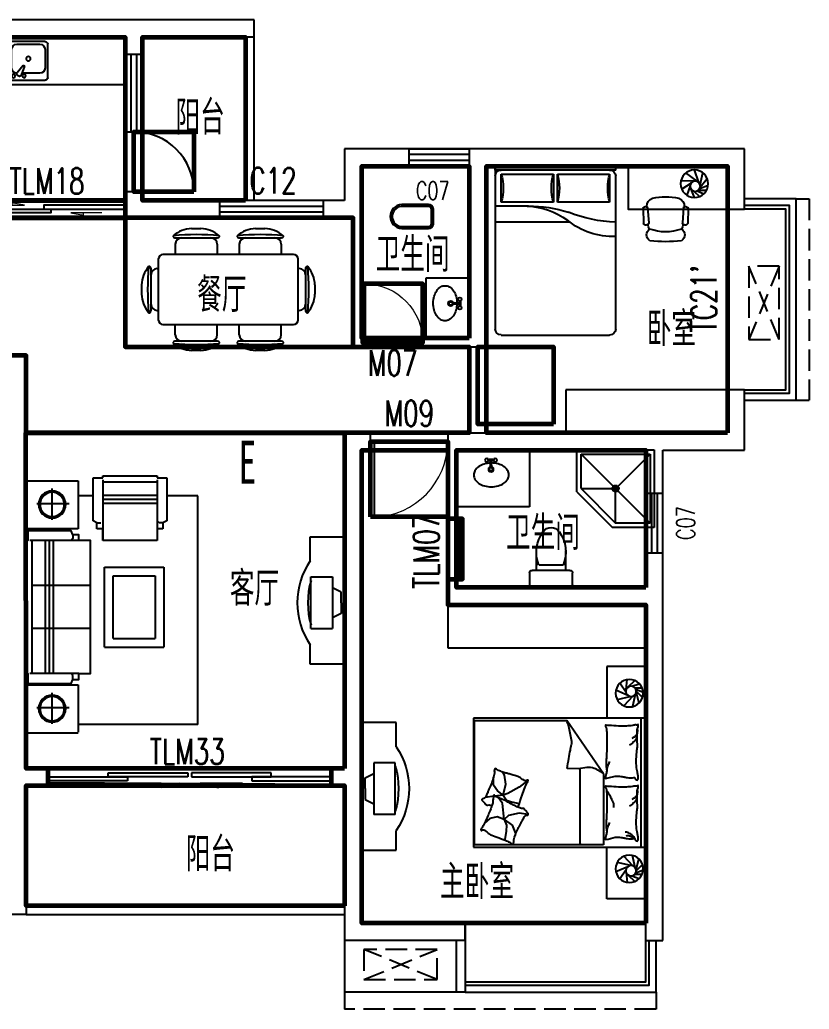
# Model space of a CAD drawing. Extents: x -503102 to -474302, y -636822 to -607622.
# Drawn here: x -483476 to -474302, y -634772 to -623272 of the extents above; entities that cross this region are included whole.
import ezdxf
from ezdxf.enums import TextEntityAlignment as Align

# ---------------------------------------------------------------- set-up
doc = ezdxf.new("R2010")
doc.units = 0
doc.header["$LTSCALE"] = 1000
doc.header["$MEASUREMENT"] = 0
doc.linetypes.add('DASH', pattern=[0.35, 0.25, -0.1])
doc.linetypes.add('HIDDEN2', pattern=[4, 3, -1])
doc.layers.get('0').update_dxf_attribs({"linetype": 'CONTINUOUS'})
for name, color, linetype in [('BACONY', 6, 'CONTINUOUS'), ('FUR', 8, 'CONTINUOUS'), ('PUB_TEXT', 7, 'CONTINUOUS'), ('Text(文字)', 7, 'CONTINUOUS'), ('WALL', 2, 'CONTINUOUS'), ('WINDOW', 3, 'CONTINUOUS'), ('WINDOW_TEXT', 7, 'CONTINUOUS'), ('厨洁', 151, 'CONTINUOUS'), ('家具', 145, 'CONTINUOUS'), ('看线', 4, 'CONTINUOUS')]:
    doc.layers.add(name, color=color, linetype=linetype)
for name, color, linetype, lineweight in [('GT_卧室', 1, 'CONTINUOUS', 60), ('GT_卫生间', 5, 'CONTINUOUS', 60), ('GT_厨房', 4, 'CONTINUOUS', 60), ('GT_客厅', 2, 'CONTINUOUS', 60), ('GT_过道', 30, 'CONTINUOUS', 60), ('GT_门', 245, 'CONTINUOUS', 60), ('GT_阳台', 6, 'CONTINUOUS', 60), ('GT_餐厅', 3, 'CONTINUOUS', 60)]:
    doc.layers.add(name, color=color, linetype=linetype, lineweight=lineweight)
doc.styles.add('_TCH_WINDOW', font='SIMPLEX', dxfattribs={"height": 3.5, "bigfont": 'GBCBIG'})
doc.styles.add('ATT', font='TXT')
doc.styles.add('DIM_FONT', font='ROMAND.shx', dxfattribs={"width": 0.7})
doc.styles.add('HZ', font='', dxfattribs={"width": 0.8})
doc.styles.get("Standard").update_dxf_attribs({"font": 'GBENOR', "bigfont": 'GBCBIG'})
doc.styles.get('HZ').set_extended_font_data('FangSong_GB2312')

# ---------------------------------------------------------------- blocks, each defined once
blk = doc.blocks.new('_E0BEL')
for p, q in [((1, 118), (1, 175)), ((13, 118), (13, 175))]:
    blk.add_line(p, q)
at = {"elevation": 0}
for points in [[(-200, 8, -0.138026), (-186, 58, -0.10705), (-140, 105, -0.080655), (-76, 134, -0.06508), (1, 145, -0.068521)], [(13, 144, -0.061921), (86, 133, -0.080655), (149, 103, -0.10705), (194, 55, -0.138026), (208, 5, -0.138026), (193, -45, -0.10705), (147, -93, -0.080655), (84, -121, -0.068521), (3, -132, -0.068521), (-78, -120, -0.080655), (-141, -90, -0.10705), (-187, -42, -0.138026), (-200, 8, -0.138026)]]:
    blk.add_lwpolyline(points, format="xyb", dxfattribs=at)
for centre, radius in [((-43, 178, 0), 20), ((57, 178, 0), 20), ((7, 72, 0), 30), ((7, 72, 0), 20)]:
    blk.add_circle(centre, radius)
for centre, radius, start, end in [((7, -329, 0), 517, 86.4357, 93.5643), ((7, 685, 0), 517, 266.4357, 269.335), ((7, 175, 0), 6, 360, 180), ((7, 118, 0), 6, 180, 360), ((7, 685, 0), 517, 270.665, 273.5643)]:
    blk.add_arc(centre, radius, start, end)
at = {"style": 'DIM_FONT', "width": 0.8, "flags": 9}
for tag in ['XSIZE', 'YSIZE']:
    blk.add_attdef(tag, (0, 0), '', height=0.5, dxfattribs=at)
blk = doc.blocks.new('drr')
at = {"layer": '厨洁'}
for p, q in [((264993, 83148), (264993, 83536)), ((265023, 83567), (265637, 83567)), ((265351, 83536), (265085, 83536)), ((265576, 83536), (265514, 83536)), ((265668, 83536), (265668, 83148)), ((265023, 83475), (265023, 83260)), ((265412, 83260), (265412, 83475)), ((265453, 83475), (265453, 83260)), ((265637, 83260), (265637, 83475)), ((265260, 83280), (265278, 83290)), ((265299, 83176), (265260, 83280)), ((265278, 83290), (265348, 83204)), ((265085, 83199), (265290, 83199)), ((265328, 83165), (265342, 83174)), ((265514, 83199), (265576, 83199)), ((265637, 83117), (265023, 83117))]:
    blk.add_line(p, q, dxfattribs=at)
for centre, radius in [((265218, 83368), 25.6), ((265540, 83368), 25.6), ((265269, 83168), 20.5), ((265391, 83168), 20.5), ((265473, 83168), 20.5)]:
    blk.add_circle(centre, radius, dxfattribs=at)
for centre, radius, start, end in [((265023, 83536), 30.7, 90, 180), ((265085, 83475), 61.4, 90, 180), ((265351, 83475), 61.4, 0, 90), ((265514, 83475), 61.4, 90, 180), ((265576, 83475), 61.4, 0, 90), ((265637, 83536), 30.7, 0, 90), ((265085, 83260), 61.4, 180, 270), ((265351, 83260), 61.4, 270, 360), ((265514, 83260), 61.4, 180, 270), ((265576, 83260), 61.4, 270, 360), ((265023, 83148), 30.7, 180, 270), ((265318, 83183), 20.5, 200.5377, 300), ((265332, 83191), 20.5, 300, 399.4623), ((265637, 83148), 30.7, 270, 360)]:
    blk.add_arc(centre, radius, start, end, dxfattribs=at)
blk = doc.blocks.new('A$C2D356BCF')
at = {"layer": 'FUR'}
for p, q in [((147, 1482), (547, 1482)), ((147, 1202), (147, 1482)), ((547, 1482), (547, 1)), ((157, 1015), (407, 1015)), ((157, 415), (157, 1015)), ((407, 1015), (407, 415)), ((507, 840), (407, 890)), ((507, 715), (507, 840)), ((507, 715), (507, 590)), ((507, 590), (407, 540)), ((157, 415), (407, 415)), ((147, 0), (147, 228)), ((547, 1), (147, 0))]:
    blk.add_line(p, q, dxfattribs=at)
for centre, radius, start, end in [((862, 715), 865, 145.7553, 214.2447), ((1045, 715), 925, 163.6295, 196.3705)]:
    blk.add_arc(centre, radius, start, end, dxfattribs=at)
blk = doc.blocks.new('12PCOU13')
at = {"color": 0, "linetype": 'ByBlock'}
for p, q in [((24, 37), (24, 35)), ((23, 34), (2, 34)), ((3, -34), (3, 34)), ((10, 34), (10, -34)), ((12, 34), (12, -34)), ((14, 34), (14, -34)), ((24, 35), (23, 34)), ((27, 34), (23, 34)), ((33, 11), (3, 11)), ((33, -11), (3, -11)), ((23, -34), (2, -34)), ((27, -34), (23, -34)), ((24, -35), (23, -34)), ((24, -37), (24, -35))]:
    blk.add_line(p, q, dxfattribs=at)
blk.add_lwpolyline([(1, -39), (1, -34), (0, -34), (0, 34), (1, 34), (1, 39), (23, 39), (24, 37), (27, 37), (27, 34), (33, 34), (33, -34), (27, -34), (27, -37), (24, -37), (23, -39)], close=True, dxfattribs=at)
blk = doc.blocks.new('322342')
at = {"layer": 'FUR'}
for p, q in [((197611, 24943), (197611, 24340)), ((198170, 24943), (197611, 24943)), ((198170, 24340), (198170, 24943)), ((200543, 24943), (199984, 24943)), ((199984, 24943), (199984, 24340)), ((200543, 24340), (200543, 24943)), ((197878, 24444), (197878, 24821)), ((200251, 24444), (200251, 24821)), ((198063, 24641), (197701, 24641)), ((200436, 24641), (200074, 24641)), ((197611, 24340), (198170, 24340)), ((199984, 24340), (200534, 24340)), ((200442, 22949), (200442, 24340)), ((199544, 24032), (198615, 24032)), ((198615, 24032), (198615, 23344)), ((199444, 23932), (198715, 23932)), ((198715, 23932), (198715, 23444)), ((199444, 23932), (199444, 23444)), ((199544, 24032), (199544, 23344)), ((198715, 23444), (199444, 23444)), ((197784, 22949), (197784, 23308)), ((198615, 23344), (199544, 23344)), ((200442, 22949), (197784, 22949))]:
    blk.add_line(p, q, dxfattribs=at)
at = {"layer": 'FUR', "linetype": 'HIDDEN2'}
blk.add_line((197784, 24166), (197784, 24340), dxfattribs=at)
at = {"layer": 'FUR', "linetype": 'ByBlock'}
for p, q in [((197578, 24166), (197578, 24052)), ((198078, 24166), (197578, 24166)), ((198101, 24120), (198078, 24166)), ((197578, 24052), (197555, 24052)), ((197555, 24052), (197555, 23422)), ((197601, 24052), (198306, 24052)), ((197623, 24052), (197623, 23422)), ((197783, 23422), (197783, 24052)), ((197828, 23422), (197828, 24052)), ((197874, 23422), (197874, 24052)), ((198101, 24120), (198101, 24075)), ((198169, 24120), (198101, 24120)), ((198169, 24052), (198169, 24120)), ((198306, 24052), (198169, 24052)), ((198306, 23422), (198306, 24052)), ((197555, 23422), (197578, 23422)), ((197578, 23422), (197578, 23308)), ((197601, 23422), (198169, 23422)), ((198101, 23399), (198078, 23422)), ((198078, 23308), (198101, 23353)), ((198101, 23353), (198101, 23399)), ((198101, 23353), (198169, 23353)), ((198169, 23422), (198306, 23422)), ((198169, 23353), (198169, 23422)), ((197578, 23308), (198078, 23308))]:
    blk.add_line(p, q, dxfattribs=at)
at = {"layer": 'FUR'}
for centre, radius in [((197886, 24641), 157), ((197886, 24641), 141), ((200259, 24641), 157), ((200259, 24641), 141)]:
    blk.add_circle(centre, radius, dxfattribs=at)
at = {"layer": 'FUR', "xscale": 22.75000000000364, "yscale": 22.75000000000364, "zscale": 22.75, "rotation": 269.9999999967016}
blk.add_blockref('12PCOU13', (199079, 24945), dxfattribs=at)
blk = doc.blocks.new('$plan$00001557')
at = {"layer": 'FUR'}
for p, q in [((0, 1350), (-450, 1350)), ((-450, 1350), (-450, 750)), ((0, 750), (0, 1350)), ((-226, 1043), (-217, 1159)), ((-207, 976), (-346, 1035)), ((-229, 1012), (-299, 1118)), ((-202, 1074), (-128, 1149)), ((-160, 1083), (-75, 1112)), ((-125, 1064), (-43, 1064)), ((-115, 1048), (-30, 1013)), ((-174, 964), (-332, 926)), ((-150, 967), (-256, 855)), ((-124, 986), (-153, 845)), ((-111, 1011), (-79, 886)), ((-110, 1026), (-38, 950)), ((-2000, -750), (-2000, 750)), ((-2000, 750), (0, 750)), ((-1988, 724), (-1988, -722)), ((-489, 724), (-1988, 724)), ((-761, 704), (-761, -165)), ((-489, -103), (-489, 724)), ((-52, 750), (-52, -750)), ((0, 750), (0, -750)), ((-1638, 660), (-1645, 663)), ((-1621, 562), (-1638, 660)), ((-1552, 495), (-1514, 589)), ((-1514, 589), (-1518, 613)), ((-1810, 415), (-1873, 469)), ((-1645, 426), (-1552, 495)), ((-1645, 426), (-1618, 493)), ((-1618, 493), (-1621, 562)), ((-1728, 395), (-1810, 415)), ((-1645, 426), (-1728, 395)), ((-1645, 426), (-1664, 240)), ((-1593, 381), (-1645, 426)), ((-1471, 355), (-1593, 381)), ((-1368, 369), (-1471, 355)), ((-1664, 240), (-1700, 190)), ((-1559, 222), (-1470, 241)), ((-1767, 158), (-1861, 170)), ((-1658, 145), (-1752, 156)), ((-1658, 145), (-1721, 95)), ((-1700, 190), (-1709, 178)), ((-1658, 145), (-1617, 202)), ((-1603, 127), (-1658, 145)), ((-1658, 145), (-1626, 16)), ((-1617, 202), (-1559, 222)), ((-1472, 52), (-1603, 127)), ((-1721, 95), (-1769, 30)), ((-1769, 30), (-1769, -63)), ((-1626, 16), (-1640, -87)), ((-1368, -28), (-1472, 52)), ((-1640, -87), (-1660, -123)), ((-489, -103), (-916, -722)), ((0, -750), (-2000, -750)), ((-1988, -722), (-916, -722)), ((-450, -1350), (-450, -750)), ((0, -750), (0, -1350)), ((-150, -1005), (-256, -894)), ((-124, -1025), (-153, -884)), ((-207, -1015), (-346, -1074)), ((-174, -1002), (-332, -965)), ((-111, -1050), (-79, -925)), ((-110, -1065), (-38, -989)), ((-229, -1050), (-299, -1157)), ((-226, -1082), (-217, -1198)), ((-202, -1113), (-128, -1187)), ((-160, -1121), (-75, -1151)), ((-125, -1103), (-43, -1103)), ((-115, -1086), (-30, -1052)), ((0, -1350), (-450, -1350))]:
    blk.add_line(p, q, dxfattribs=at)
blk.add_lwpolyline([(-1583, 692, 0.101392), (-1559, 710, -0.223768), (-1546, 716, -0.25558), (-1541, 714, -0.081563), (-1535, 698, -0.071805), (-1534, 681, 0.069985), (-1532, 664, 0.03546), (-1515, 605, 0.029432), (-1485, 539, 0.001554), (-1468, 506, -0.00152), (-1451, 474, -0.004735), (-1433, 439, 0.00382), (-1412, 397, 0.296001), (-1378, 378, -0.649774), (-1367, 357, -0.02319), (-1372, 352, 0.0288), (-1375, 348, 0.005727), (-1380, 341, -0.004358), (-1387, 332, -0.027528), (-1403, 314, -0.046214), (-1414, 305, -0.194121), (-1430, 300, 0.133719), (-1454, 297, 0.011505), (-1496, 279, 0.008882), (-1550, 253, 0.012426), (-1618, 215, -0.033612), (-1644, 203), (-1701, 180), (-1744, 162, 0.224341), (-1757, 147, -0.722772), (-1766, 147, -0.103513), (-1767, 151, 0.053465), (-1767, 158, 0.030109), (-1772, 181, -0.031436), (-1776, 203, -0.05324), (-1776, 218, 0.05518), (-1777, 233, 0.056271), (-1783, 258, 0.0108), (-1835, 384, 0.00456), (-1873, 469, 0.01125), (-1889, 503, 0.069394), (-1902, 521, -0.079756), (-1912, 537, -0.106399), (-1915, 551, -0.328642), (-1912, 555, -0.299547), (-1906, 554, 0.189917), (-1896, 549, 0.033518), (-1886, 548, 0.075627), (-1882, 549, 0.053489), (-1874, 553, 0.017838), (-1853, 566, 0.038394), (-1830, 585, -0.059529), (-1815, 597, -0.035943), (-1790, 610, -0.011245), (-1705, 642, -0.006203), (-1667, 655, 0.010783), (-1645, 663, 0.019485), (-1632, 668, 0.005062)], format="xyb", close=True, dxfattribs=at)
for points in [[(-127, 649, -0.263368), (-108, 677, -0.494818), (-89, 668, -0.049225), (-88, 650, -0.036831), (-89, 626, -0.031893), (-97, 589, 0.035782), (-104, 555, 0.032941), (-110, 465, 0.026564), (-104, 354, 0.017905), (-99, 316, -0.033397), (-97, 296, -0.03204), (-97, 259, 0.018442), (-101, 195, 0.010837), (-100, 130, 0.014624), (-97, 82, 0.111249), (-89, 59, -0.153708), (-86, 42, -0.076444), (-87, 35, -0.215512), (-89, 33, -0.585858), (-92, 36, 0.363489), (-95, 41, 0.191716), (-106, 41, -0.129675), (-123, 39, -0.01735), (-140, 42, 0.019326), (-155, 44, 0.018818), (-223, 51, 0.021828), (-283, 52, 0.006204), (-316, 50, 0.001963), (-423, 44, 0.028341), (-459, 40, -0.117014), (-468, 41, -0.36606), (-469, 42, -0.03973), (-466, 56, -0.048309), (-461, 69, 0.062981), (-457, 80, 0.04058), (-454, 103, 0.014345), (-451, 170, 0.005484), (-452, 296, 0.007153), (-455, 392, 0.008762), (-458, 434, -0.008153), (-461, 480, -0.06251), (-456, 537, 0.078669), (-454, 583, 0.047825), (-459, 605, -0.034494), (-466, 636, -0.023571), (-469, 661, -0.510228), (-468, 662), (-438, 655), (-356, 634, 0.073041), (-336, 632, 0.023305), (-275, 638, 0.018299), (-252, 642, -0.01097), (-214, 649, -0.042281), (-180, 652, -0.027201), (-126, 649)], [(-127, 649, -0.077379), (-152, 614, -0.077379), (-187, 589, -0.047525), (-211, 579, -0.047525), (-238, 574)], [(-143, 651, -0.05369), (-156, 636, -0.070312), (-168, 628, -0.015448), (-177, 625, -0.013244), (-187, 621, -0.082127), (-205, 618, -0.064164), (-228, 621)], [(-454, 559, 0.009729), (-445, 531, 0.009729), (-435, 504, 0.007971), (-426, 483, 0.007971), (-416, 461)], [(-1480, 286, 0.025626), (-1478, 274, 0.0108), (-1436, 145, 0.00456), (-1405, 58, 0.01125), (-1391, 23, 0.069394), (-1380, 4, -0.079756), (-1371, -13, -0.106399), (-1368, -28, -0.328642), (-1372, -32, -0.299547), (-1378, -29, 0.189917), (-1387, -24, 0.033518), (-1397, -23, 0.075627), (-1402, -23, 0.053489), (-1410, -26, 0.017838), (-1432, -38, 0.038394), (-1456, -55, -0.059529), (-1472, -66, -0.035943), (-1498, -76, -0.011245), (-1585, -102, -0.006203), (-1624, -112, 0.010783), (-1647, -118, 0.019485), (-1660, -123, 0.005062), (-1710, -142, 0.101392), (-1736, -159, -0.223768), (-1749, -164, -0.25558), (-1754, -161, -0.081563), (-1759, -145, -0.071805), (-1759, -128, 0.069985), (-1759, -111, 0.03546), (-1772, -51, 0.029432), (-1797, 18, 0.001554), (-1811, 51, -0.00152), (-1826, 85, -0.004735), (-1840, 121, 0.00382), (-1859, 164, 0.296001), (-1891, 186, -0.649774), (-1900, 208, -0.02319), (-1895, 212, 0.0288), (-1892, 216, 0.005727), (-1886, 223, -0.004358), (-1878, 231, -0.027528), (-1861, 248, -0.046214), (-1850, 257, -0.194121), (-1833, 260, 0.133719), (-1809, 261, 0.005779), (-1787, 268, 0.008882)], [(-455, 89, 0.016108), (-429, 128, 0.024599), (-414, 155, 0.009477), (-391, 204, 0.015937), (-378, 234, 0.072521), (-375, 250, 0.033339), (-375, 287)], [(-101, 175, 0.027842), (-111, 199, 0.048685), (-119, 211, 0.023666), (-144, 239, 0.031223), (-164, 258, 0.046801), (-172, 264, 0.023191), (-189, 272)], [(-95, 93, 0.088153), (-98, 128, 0.088153), (-114, 159, 0.077547), (-135, 181, 0.077547), (-162, 195)], [(-489, -103, -0.085272), (-599, -167, -0.124044), (-686, -176), (-782, -162), (-912, -164)], [(-127, -60, -0.263368), (-108, -32, -0.494818), (-89, -41, -0.049225), (-88, -59, -0.036831), (-89, -83, -0.031893), (-97, -121, 0.035782), (-104, -155, 0.032941), (-110, -244, 0.026564), (-104, -356, 0.017905), (-99, -393, -0.033397), (-97, -413, -0.03204), (-97, -450, 0.018442), (-101, -515, 0.010837), (-100, -579, 0.014624), (-97, -627, 0.111249), (-89, -650, -0.153708), (-86, -667, -0.076444), (-87, -674, -0.215512), (-89, -676, -0.585858), (-92, -673, 0.363489), (-95, -669, 0.191716), (-106, -669, -0.129675), (-123, -671, -0.01735), (-140, -668, 0.019326), (-155, -665, 0.018818), (-223, -658, 0.021828), (-283, -657, 0.006204), (-316, -659, 0.001963), (-423, -665, 0.028341), (-459, -669, -0.117014), (-468, -669, -0.36606), (-469, -667, -0.03973), (-466, -654, -0.048309), (-461, -640, 0.062981), (-457, -629, 0.04058), (-454, -606, 0.014345), (-451, -539, 0.005484), (-452, -414, 0.007153), (-455, -317, 0.008762), (-458, -275, -0.008153), (-461, -229, -0.06251), (-456, -172, 0.078669), (-454, -127, 0.047825), (-459, -104, -0.034494), (-466, -73, -0.023571), (-469, -48, -0.510228), (-468, -47), (-438, -55), (-356, -75, 0.073041), (-336, -77, 0.023305), (-275, -71, 0.018299), (-252, -67, -0.01097), (-214, -60, -0.042281), (-180, -57, -0.027201), (-126, -60)], [(-912, -164, 0.007867), (-894, -282, 0.009508), (-876, -378, 0.006616), (-862, -443, -0.023828), (-858, -462, -0.080713), (-859, -480, -0.009591), (-891, -633, -0.013133), (-899, -666, -0.007859), (-916, -722)], [(-454, -151, 0.009729), (-445, -178, 0.009729), (-435, -205, 0.007971), (-426, -227, 0.007971), (-416, -248)], [(-101, -534, 0.027842), (-111, -510, 0.048685), (-119, -498, 0.023666), (-144, -470, 0.031223), (-164, -451, 0.046801), (-172, -446, 0.023191), (-189, -438)], [(-95, -616, 0.088153), (-98, -582, 0.088153), (-114, -550, 0.077547), (-135, -529, 0.077547), (-162, -515)]]:
    blk.add_lwpolyline(points, format="xyb", dxfattribs=at)
for centre, radius in [((-190, 1001), 160), ((-170, 1023), 60), ((-190, -1040), 160), ((-170, -1062), 60)]:
    blk.add_circle(centre, radius, dxfattribs=at)
blk.add_arc((-741, 704), 20, 90, 180, dxfattribs=at)
at = {"layer": 'FUR', "width": 0.8, "flags": 9}
for tag in ['YSIZE', 'XSIZE']:
    blk.add_attdef(tag, (-190, 1001), '', height=0.5, rotation=295.9434, dxfattribs=at)
at = {"layer": 'FUR', "text_generation_flag": 4, "width": 0.8, "flags": 9}
for tag in ['YSIZE', 'XSIZE']:
    blk.add_attdef(tag, (-190, -1040), '', height=0.5, rotation=64.0566, dxfattribs=at)
blk = doc.blocks.new('12121')
at = {"layer": '厨洁'}
for p, q in [((21333, 79452), (22233, 79452)), ((21333, 78964), (21333, 79452)), ((21383, 79402), (22183, 79402)), ((21383, 79402), (21757, 79028)), ((21383, 79002), (21383, 79402)), ((22183, 79402), (21809, 79028)), ((22183, 79402), (22183, 78602)), ((22233, 79452), (22233, 78552)), ((22233, 79452), (22233, 78902)), ((21783, 79002), (21783, 79027)), ((21333, 78964), (21746, 78552)), ((21383, 79002), (21783, 78602)), ((21383, 79002), (21746, 79002)), ((21758, 79002), (21783, 79002)), ((21783, 79002), (21808, 79002)), ((21783, 78977), (21783, 79002)), ((21783, 78602), (21783, 78964)), ((21809, 78975), (22183, 78602)), ((22233, 78552), (21746, 78552)), ((22183, 78602), (21783, 78602))]:
    blk.add_line(p, q, dxfattribs=at)
for radius in [37.5, 25]:
    blk.add_circle((21783, 79002), radius, dxfattribs=at)
blk = doc.blocks.new('A$C6A1B0631')
for p, q in [((30, 697), (470, 697)), ((0, 527), (0, 667)), ((500, 667), (500, 527)), ((470, 497), (30, 497)), ((80, 497), (80, 267)), ((420, 497), (420, 267)), ((390, 437), (110, 437))]:
    blk.add_line(p, q)
for centre, radius, start, end in [((30, 667), 30, 90, 180), ((470, 667), 30, 0, 90), ((30, 527), 30, 180, 270), ((470, 527), 30, 270, 360), ((477, 284), 398, 157.4505, 216.6381), ((23, 284), 398, 323.3619, 382.5495), ((250, 108), 110, 213.4509, 326.5491)]:
    blk.add_arc(centre, radius, start, end)
blk = doc.blocks.new('5345')
at = {"layer": 'FUR'}
for p, q in [((207280.3, 31819.8), (207369.7, 31819.8)), ((207900.1, 31819.8), (207989.6, 31819.8)), ((207117.4, 31729.5), (207532.6, 31729.5)), ((207737.3, 31729.5), (208152.4, 31729.5)), ((207121.9, 31668.6), (207121.9, 31567.7)), ((207528.1, 31668.6), (207528.1, 31567.7)), ((207741.8, 31668.6), (207741.8, 31567.7)), ((208147.9, 31668.6), (208147.9, 31567.7)), ((208266.7, 31567.7), (207003.2, 31567.7)), ((206885.9, 31436.9), (206885.9, 31021.7)), ((206958.1, 31522.6), (206958.1, 30936)), ((208311.8, 30936), (208311.8, 31522.6)), ((208384, 31436.9), (208384, 31021.7)), ((206946.8, 31432.4), (206958.1, 31432.4)), ((208323.1, 31432.4), (208311.8, 31432.4)), ((206795.6, 31274), (206795.6, 31184.6)), ((208474.3, 31274), (208474.3, 31184.6)), ((206946.8, 31026.2), (206958.1, 31026.2)), ((208323.1, 31026.2), (208311.8, 31026.2)), ((207003.2, 30890.9), (208266.7, 30890.9)), ((207121.9, 30790), (207121.9, 30890.9)), ((207528.1, 30790), (207528.1, 30890.9)), ((207741.8, 30790), (207741.8, 30890.9)), ((208147.9, 30790), (208147.9, 30890.9)), ((207532.6, 30729.1), (207117.4, 30729.1)), ((208152.4, 30729.1), (207737.3, 30729.1)), ((207369.7, 30638.8), (207280.3, 30638.8)), ((207989.6, 30638.8), (207900.1, 30638.8))]:
    blk.add_line(p, q, dxfattribs=at)
for centre, radius, start, end in [((207289, 31535.1), 284.8, 91.76514, 130.72654), ((207361, 31535.1), 284.8, 49.27346, 88.23486), ((207908.9, 31535.1), 284.8, 91.76514, 130.72654), ((207980.8, 31535.1), 284.8, 49.27346, 88.23486), ((207109.1, 31744.1), 9.02, 130.72654, 202.66999), ((207117.4, 31747.6), 18, 202.66999, 270), ((207325, 29312.8), 2448.2, 84.8023, 95.1977), ((207182.9, 31668.6), 60.9, 90, 180), ((207467.2, 31668.6), 60.9, 0, 90), ((207532.6, 31747.6), 18, 270, 337.33001), ((207540.9, 31744.1), 9.02, 337.33001, 409.27346), ((207729, 31744.1), 9.02, 130.72654, 202.66999), ((207737.3, 31747.6), 18, 202.66999, 270), ((207944.9, 29312.8), 2448.2, 84.8023, 95.1977), ((207802.7, 31668.6), 60.9, 90, 180), ((208087, 31668.6), 60.9, 0, 90), ((208152.4, 31747.6), 18, 270, 337.33001), ((208160.8, 31744.1), 9.02, 337.33001, 409.27346), ((207003.2, 31522.6), 45.1, 90, 180), ((208266.7, 31522.6), 45.1, 0, 90), ((207080.3, 31265.3), 284.8, 139.27346, 178.23486), ((209302.6, 31229.3), 2448.2, 174.8023, 185.1977), ((206871.3, 31445.2), 9.02, 67.33001, 139.27346), ((206867.8, 31436.9), 18, 0, 67.33001), ((208402.1, 31436.9), 18, 112.66999, 180), ((208398.6, 31445.2), 9.02, 40.72654, 112.66999), ((205967.3, 31229.3), 2448.2, 354.8023, 365.1977), ((208189.6, 31265.3), 284.8, 1.76514, 40.72654), ((206946.8, 31371.4), 60.9, 90, 180), ((208323.1, 31371.4), 60.9, 0, 90), ((207080.3, 31193.3), 284.8, 181.76514, 220.72654), ((208189.6, 31193.3), 284.8, 319.27346, 358.23486), ((206946.8, 31087.2), 60.9, 180, 270), ((208323.1, 31087.2), 60.9, 270, 360), ((206871.3, 31013.4), 9.02, 220.72654, 292.66999), ((206867.8, 31021.7), 18, 292.66999, 360), ((208402.1, 31021.7), 18, 180, 247.33001), ((208398.6, 31013.4), 9.02, 247.33001, 319.27346), ((207003.2, 30936), 45.1, 180, 270), ((208266.7, 30936), 45.1, 270, 360), ((207182.9, 30790), 60.9, 180, 270), ((207467.2, 30790), 60.9, 270, 360), ((207802.7, 30790), 60.9, 180, 270), ((208087, 30790), 60.9, 270, 360), ((207109.1, 30714.5), 9.02, 157.33001, 229.27346), ((207117.4, 30711), 18, 90, 157.33001), ((207289, 30923.5), 284.8, 229.27346, 268.23486), ((207325, 33145.8), 2448.2, 264.8023, 275.1977), ((207361, 30923.5), 284.8, 271.76514, 310.72654), ((207532.6, 30711), 18, 22.66999, 90), ((207540.9, 30714.5), 9.02, 310.72654, 382.66999), ((207729, 30714.5), 9.02, 157.33001, 229.27346), ((207737.3, 30711), 18, 90, 157.33001), ((207944.9, 33145.8), 2448.2, 264.8023, 275.1977), ((207908.9, 30923.5), 284.8, 229.27346, 268.23486), ((207980.8, 30923.5), 284.8, 271.76514, 310.72654), ((208152.4, 30711), 18, 22.66999, 90), ((208160.8, 30714.5), 9.02, 310.72654, 382.66999)]:
    blk.add_arc(centre, radius, start, end, dxfattribs=at)
blk = doc.blocks.new('12PSTG02')
at = {"color": 0, "linetype": 'ByBlock'}
for p, q in [((-5.882738, 11.493405), (-13.636493, 11.294805)), ((-5.73403, 9.170818), (-13.415554, 8.575543)), ((-4.996459, 9.562867), (-5.284204, 9.540568)), ((-5.73403, -9.170818), (-13.415554, -8.575543)), ((-4.996459, -9.562867), (-5.284204, -9.540568)), ((-4.996459, -9.562867), (-5.28099, -9.544821)), ((-5.882738, -11.493405), (-13.636493, -11.294805))]:
    blk.add_line(p, q, dxfattribs=at)
for centre, radius, start, end in [((-13.097037, 9.970029), 1.4304, 112.156422, 257.133709), ((-6.286552, 10.301496), 1.258456, 296.04311, 431.283835), ((39.486083, 0), 62.486083, 172.590731, 187.409269), ((-19.5, 6.311132), 3.452743, 30.392687, 149.607313), ((4.70097, 0), 22.70097, 159.208954, 200.791046), ((-12.998837, 0.943692), 7.999035, 97.334712, 116.212212), ((-4.647836, 5.578088), 4, 16.10866, 95), ((-28.187947, 0), 28.187947, 346.275006, 373.724994), ((-19.5, -6.311132), 3.452743, 210.392687, 329.607313), ((-12.998837, -1.056308), 7.999035, 243.61801, 261.904764), ((-13.097037, -9.970029), 1.4304, 102.866291, 247.843578), ((-6.286552, -10.301496), 1.258456, 288.716165, 423.95689), ((-4.647836, -5.578088), 4, 265, 343.89134)]:
    blk.add_arc(centre, radius, start, end, dxfattribs=at)
at = {"color": 0, "linetype": 'ByBlock', "style": 'ATT'}
for tag, p, flags in [('ITEM', (-22, -21), 3), ('ROOM_NUMBER', (-22, -29), 1)]:
    blk.add_attdef(tag, p, '', height=6, dxfattribs=dict(at, flags=flags))
blk = doc.blocks.new('-CHAI6')
at = {"xscale": 22.75, "yscale": 22.75, "zscale": 22.75}
blk.add_blockref('12PSTG02', (519, 28), dxfattribs=at)
blk = doc.blocks.new('M_C5')
for p, q in [((-71, 21), (-106, 120)), ((-60, 63), (-50, 152)), ((-28, 86), (7, 160)), ((-9, 88), (59, 149)), ((-54, -14), (-154, 45)), ((12, 83), (112, 114)), ((26, 75), (152, 50)), ((42, 53), (156, -35)), ((48, 21), (102, -123)), ((-26, -30), (-153, -47)), ((14, -26), (-99, -126)), ((41, -2), (5, -160))]:
    blk.add_line(p, q)
for centre, radius in [((0, 0), 160), ((-11, 28), 60)]:
    blk.add_circle(centre, radius)
at = {"width": 0.8, "flags": 9}
for tag in ['XSIZE', 'YSIZE']:
    blk.add_attdef(tag, (0, 0), '', height=0.5, dxfattribs=at)
blk = doc.blocks.new('434')
at = {"layer": 'FUR'}
for p, q in [((203562, 31869), (203562, 31915)), ((203562, 31915), (204962, 31915)), ((203562, 31869), (204962, 31869)), ((204962, 31869), (204962, 31915)), ((204962, 31915), (204962, 31499)), ((203562, 30021), (203562, 31799)), ((204239, 31822), (203632, 31822)), ((203632, 31822), (203632, 31495)), ((204239, 31495), (204239, 31822)), ((204892, 31822), (204286, 31822)), ((204286, 31822), (204286, 31495)), ((204892, 31495), (204892, 31822)), ((204962, 31799), (204962, 30021)), ((203632, 31495), (204239, 31495)), ((204286, 31495), (204892, 31495)), ((204577, 31449), (204962, 31449)), ((204099, 31262), (204962, 31262)), ((204892, 29951), (203632, 29951))]:
    blk.add_line(p, q, dxfattribs=at)
for centre, radius, start, end in [((203632, 31799), 70, 90, 180), ((204892, 31799), 70, 360, 450), ((203072, 31659), 583, 343.7398, 376.2602), ((204799, 31659), 583, 163.7398, 196.2602), ((203726, 31659), 583, 343.7398, 376.2602), ((205452, 31659), 583, 163.7398, 196.2602), ((204558, 29985), 1464, 89.2582, 107.8034), ((204627, 30592), 858, 92.5398, 126.0403), ((203484, 32977), 1717, 272.616, 291.4069), ((203597, 31921), 825, 267.5673, 309.5461), ((203632, 30021), 70, 180, 270), ((204892, 30022), 70, 270.033, 360.033)]:
    blk.add_arc(centre, radius, start, end, dxfattribs=at)
blk = doc.blocks.new('A$C3D92468E')
at = {"layer": 'WINDOW', "linetype": 'DASH'}
for p, q in [((850, 0), (0, 350)), ((0, 0), (850, 350))]:
    blk.add_line(p, q, dxfattribs=at)
blk.add_lwpolyline([(850, 0), (850, 350), (0, 350), (0, 0)], close=True, dxfattribs=at)
blk = doc.blocks.new('$DorLib2D$00000001')
for p, q in [((0.45, 0.975), (0.5, 0.975)), ((0.45, 0), (0.45, 0.975)), ((0.5, 0), (0.5, 0.975)), ((0.5, 0), (0.45, 0))]:
    blk.add_line(p, q)
at = {"lineweight": 13}
blk.add_arc((0.475, 0), 0.975, 91.4693, 180, dxfattribs=at)
blk = doc.blocks.new('$TCHSYS$WIN2D')
for p, q in [((-0.5, 0.5), (0.5, 0.5)), ((0.5, 0.1667), (-0.5, 0.1667)), ((0.5, -0.1667), (-0.5, -0.1667)), ((-0.5, -0.5), (0.5, -0.5))]:
    blk.add_line(p, q)
blk = doc.blocks.new('$DorLib2D$00000019')
at = {"lineweight": 13}
for p, q in [((0.15, 0.025), (0.2319, 0.0395)), ((0.35, 0.025), (0.15, 0.025)), ((0.2319, 0.0395), (0.2319, 0.025)), ((-0.35, -0.025), (-0.15, -0.025)), ((-0.15, -0.025), (-0.2319, -0.0395)), ((-0.2319, -0.0395), (-0.2319, -0.025))]:
    blk.add_line(p, q, dxfattribs=at)
for points in [[(-0.5, 0), (0.0192, 0), (0.0192, 0.025), (-0.5, 0.025)], [(0.5, -0.025), (-0.024, -0.025), (-0.024, 0), (0.5, 0)]]:
    blk.add_lwpolyline(points, close=True)
for points in [[(0.2319, 0.0395), (0.2319, 0.025), (0.15, 0.025)], [(-0.2319, -0.0395), (-0.2319, -0.025), (-0.15, -0.025)]]:
    blk.add_solid(points, dxfattribs=at)
blk = doc.blocks.new('$DorLib2D$00000038')
for p, q in [((-0.037, 0.0233), (-0.1019, 0.0377)), ((-0.1019, 0.0377), (-0.1019, 0.0233)), ((0.037, 0.0233), (0.1019, 0.0377)), ((0.1019, 0.0377), (0.1019, 0.0233)), ((-0.5, 0), (-0.5, 0.025)), ((-0.5, 0.0141), (-0.5, 0)), ((-0.2187, 0.0141), (-0.5, 0.0141)), ((-0.5, 0), (-0.2187, 0)), ((-0.2875, 0), (-0.2875, -0.0141)), ((-0.0062, 0), (-0.2875, 0)), ((-0.2187, 0), (-0.2187, 0.0141)), ((-0.1857, 0.0233), (-0.037, 0.0233)), ((-0.0062, -0.0141), (-0.0062, 0)), ((0.0062, 0), (0.2875, 0)), ((0.0062, -0.0141), (0.0062, 0)), ((0.1857, 0.0233), (0.037, 0.0233)), ((0.2187, 0.0141), (0.5, 0.0141)), ((0.2187, 0), (0.2187, 0.0141)), ((0.5, 0), (0.2187, 0)), ((0.2875, 0), (0.2875, -0.0141)), ((0.5, 0.0141), (0.5, 0)), ((-0.2875, -0.0141), (-0.0062, -0.0141)), ((0.2875, -0.0141), (0.0062, -0.0141))]:
    blk.add_line(p, q)
blk = doc.blocks.new('$DorLib2D$00000020')
at = {"lineweight": 13}
blk.add_line((0.2, 0.07), (-0.2, 0.07), dxfattribs=at)
blk.add_lwpolyline([(-0.5, 0.12), (0.5, 0.12), (0.5, 0.17), (-0.5, 0.17)], close=True)
blk.add_lwpolyline([(-0.2, 0.07), (-0.035, 0.037), (-0.035, 0.07)], dxfattribs=at)
blk.add_solid([(-0.2, 0.07), (-0.035, 0.037), (-0.035, 0.07)], dxfattribs=at)

msp = doc.modelspace()

# ---------------------------------------------------------------- linework, layer by layer
msp.add_line((-478252, -626972), (-478752, -626972))
at = {"layer": 'BACONY'}
for p, q in [((-480852, -625372), (-480852, -623472)), ((-480752, -625372), (-480752, -623472)), ((-480752, -625372), (-480752, -623472)), ((-483402, -633572), (-479702, -633572)), ((-483402, -633672), (-479702, -633672))]:
    msp.add_line(p, q, dxfattribs=at)
at = {"layer": 'FUR'}
for p, q in [((-475252, -627572), (-477129, -627572)), ((-477129, -627572), (-477129, -628072)), ((-478502, -630072), (-478502, -630572)), ((-478502, -630572), (-476202, -630570))]:
    msp.add_line(p, q, dxfattribs=at)
msp.add_lwpolyline([(-475252, -625472), (-475252, -624972), (-476405, -624971), (-476405, -625471)], close=True, dxfattribs=at)
at = {"layer": 'GT_卧室'}
for points in [[(-475252, -628072), (-478052, -628072), (-478052, -624972), (-475252, -624972), (-475252, -628072)], [(-476202, -633772), (-479502, -633772), (-479502, -628272), (-478502, -628272), (-478502, -630072), (-476202, -630072), (-476202, -633772)]]:
    msp.add_lwpolyline(points, dxfattribs=at)
at = {"layer": 'GT_卫生间'}
for points in [[(-478252, -626972), (-479503, -626972), (-479502, -624972), (-478252, -624972), (-478252, -626972)], [(-476202, -629872), (-478402, -629872), (-478402, -628272), (-476202, -628272), (-476202, -629872)]]:
    msp.add_lwpolyline(points, dxfattribs=at)
at = {"layer": 'GT_厨房'}
msp.add_lwpolyline([(-484052, -625372), (-485052, -625372), (-485052, -623472), (-482252, -623472), (-482252, -625372), (-484052, -625372)], dxfattribs=at)
at = {"layer": 'GT_客厅'}
msp.add_lwpolyline([(-479702, -631972), (-483402, -631972), (-483406, -628072), (-479702, -628072), (-479702, -631972)], dxfattribs=at)
at = {"layer": 'GT_过道'}
msp.add_lwpolyline([(-484052, -625572), (-482252, -625572), (-482252, -627072), (-478252, -627072), (-478252, -628072), (-483402, -628072), (-483402, -627172), (-484052, -627172), (-484052, -625572)], dxfattribs=at)
at = {"layer": 'GT_门'}
for points in [[(-481452, -625272), (-482152, -625272), (-482152, -624572), (-481452, -624572), (-481452, -625272)], [(-484052, -625572), (-484052, -625372), (-482252, -625372), (-482252, -625572), (-484052, -625572)], [(-479492, -626339), (-479492, -627022), (-478792, -627022), (-478792, -626339), (-479492, -626339)], [(-477274, -627972), (-478152, -627972), (-478152, -627072), (-477274, -627072), (-477274, -627972)], [(-479402, -629049), (-479402, -628172), (-478502, -628172), (-478502, -629049), (-479402, -629049)], [(-478502, -629772), (-478333, -629772), (-478333, -629072), (-478502, -629072), (-478502, -629772)], [(-479852, -632172), (-479852, -631972), (-483152, -631972), (-483152, -632154), (-479852, -632172)]]:
    msp.add_lwpolyline(points, dxfattribs=at)
at = {"layer": 'GT_阳台'}
for points in [[(-480852, -625372), (-482052, -625372), (-482052, -623472), (-480852, -623472), (-480852, -625372)], [(-479702, -633572), (-483402, -633572), (-483402, -632172), (-479702, -632172), (-479702, -633572)]]:
    msp.add_lwpolyline(points, dxfattribs=at)
at = {"layer": 'GT_餐厅'}
msp.add_lwpolyline([(-479603, -627072), (-479603, -625572), (-482252, -625572), (-482252, -627072), (-479603, -627072)], dxfattribs=at)
at = {"layer": 'WALL', "linetype": 'Continuous'}
for p, q in [((-482152, -623272), (-485052, -623272)), ((-480752, -623272), (-482152, -623272)), ((-480752, -623472), (-480752, -623272)), ((-482252, -623472), (-485052, -623472)), ((-482252, -623472), (-482252, -623672)), ((-480752, -623472), (-482052, -623472)), ((-482052, -623672), (-482052, -623472)), ((-482252, -623672), (-482052, -623672)), ((-479703, -624772), (-479703, -625372)), ((-478952, -624772), (-479703, -624772)), ((-478952, -624972), (-478952, -624772)), ((-478152, -624772), (-478252, -624772)), ((-478252, -624772), (-478252, -624972)), ((-475052, -624772), (-478152, -624772)), ((-475052, -625472), (-475052, -624772)), ((-479503, -624972), (-479503, -625472)), ((-479503, -624972), (-478952, -624972)), ((-478252, -624972), (-478252, -626972)), ((-478052, -624972), (-478052, -627072)), ((-475252, -624972), (-478052, -624972)), ((-475252, -624972), (-475252, -625472)), ((-482052, -625272), (-482252, -625272)), ((-482252, -625272), (-482252, -625372)), ((-482052, -625372), (-482052, -625272)), ((-482252, -625372), (-482252, -625572)), ((-481152, -625372), (-482052, -625372)), ((-481152, -625572), (-481152, -625372)), ((-479703, -625372), (-479952, -625372)), ((-479952, -625372), (-479952, -625572)), ((-479503, -625472), (-479503, -626972)), ((-475252, -625472), (-475052, -625472)), ((-482252, -625572), (-482152, -625572)), ((-482152, -625572), (-481152, -625572)), ((-479952, -625572), (-479603, -625572)), ((-479603, -625572), (-479603, -627072)), ((-479492, -626972), (-479503, -626972)), ((-479492, -627072), (-479492, -626972)), ((-478252, -626972), (-478792, -626972)), ((-478792, -626972), (-478792, -627072)), ((-479603, -627072), (-479492, -627072)), ((-478792, -627072), (-478052, -627072)), ((-485052, -627172), (-483402, -627172)), ((-483402, -627172), (-483402, -631972)), ((-475052, -627572), (-475252, -627572)), ((-475252, -627572), (-475252, -628072)), ((-475052, -628272), (-475052, -627572)), ((-479702, -628072), (-479702, -631972)), ((-479402, -628072), (-479702, -628072)), ((-479402, -628272), (-479402, -628072)), ((-478452, -628072), (-478502, -628072)), ((-478502, -628072), (-478502, -628272)), ((-478452, -628072), (-476102, -628072)), ((-476102, -628072), (-475252, -628072)), ((-479502, -628272), (-479502, -632072)), ((-479502, -628272), (-479402, -628272)), ((-478502, -628272), (-478502, -629072)), ((-478402, -629072), (-478402, -628272)), ((-478402, -628272), (-476202, -628272)), ((-476202, -628272), (-476202, -628772)), ((-476002, -628272), (-475052, -628272)), ((-476002, -628772), (-476002, -628272)), ((-476202, -628772), (-476002, -628772)), ((-478502, -629072), (-478402, -629072)), ((-476002, -629472), (-476202, -629472)), ((-476202, -629472), (-476202, -629872)), ((-476002, -629972), (-476002, -629472)), ((-478402, -629772), (-478502, -629772)), ((-478502, -629772), (-478502, -629872)), ((-478402, -629872), (-478402, -629772)), ((-478502, -629872), (-478502, -629872)), ((-478502, -630072), (-478502, -629872)), ((-476202, -629872), (-478402, -629872)), ((-478452, -630072), (-478502, -630072)), ((-476202, -630072), (-478452, -630072)), ((-476202, -633972), (-476202, -630072)), ((-476002, -633972), (-476002, -629972)), ((-483152, -631972), (-483402, -631972)), ((-483152, -632172), (-483152, -631972)), ((-479702, -631972), (-479852, -631972)), ((-479852, -631972), (-479852, -632172)), ((-479502, -632072), (-479502, -633772)), ((-483402, -632172), (-483152, -632172)), ((-483402, -632172), (-483402, -633672)), ((-479852, -632172), (-479702, -632172)), ((-479702, -632172), (-479702, -633972)), ((-483402, -633672), (-483602, -633672)), ((-478302, -633772), (-479502, -633772)), ((-478302, -633772), (-478302, -634572)), ((-478302, -633972), (-478302, -633772)), ((-478302, -633972), (-479702, -633972)), ((-478402, -634572), (-478402, -633972)), ((-476202, -633972), (-476002, -633972)), ((-478302, -634572), (-478402, -634572))]:
    msp.add_line(p, q, dxfattribs=at)
at = {"layer": 'WINDOW'}
for p, q in [((-482252, -623672), (-482252, -624572)), ((-482185, -623672), (-482185, -624572)), ((-482119, -623672), (-482119, -624572)), ((-482052, -623672), (-482052, -624572)), ((-482252, -624572), (-482052, -624572)), ((-478252, -624772), (-478952, -624772)), ((-478252, -624972), (-478952, -624972)), ((-482152, -625272), (-481452, -625272))]:
    msp.add_line(p, q, dxfattribs=at)
at = {"layer": 'WINDOW', "linetype": 'Continuous'}
for p, q in [((-482052, -624372), (-482052, -625176)), ((-475252, -627572), (-475252, -625472)), ((-478402, -629072), (-478402, -629772)), ((-479702, -633972), (-479702, -634572)), ((-478402, -634572), (-479702, -634572))]:
    msp.add_line(p, q, dxfattribs=at)
at = {"layer": 'WINDOW', "linetype": 'DASH'}
for p, q in [((-474452, -625352), (-474302, -625352)), ((-474302, -625352), (-474302, -627692)), ((-474452, -627692), (-474302, -627692)), ((-479702, -634572), (-479702, -634772)), ((-476082, -634572), (-476082, -634772)), ((-476082, -634772), (-479702, -634772))]:
    msp.add_line(p, q, dxfattribs=at)
at = {"layer": 'WINDOW', "color": 4, "linetype": 'Continuous'}
msp.add_line((-476202, -633772), (-478302, -633772), dxfattribs=at)
at = {"layer": 'WINDOW', "linetype": 'Continuous'}
for points in [[(-475052, -627692), (-474452, -627692), (-474452, -625352), (-475052, -625352)], [(-475052, -627612), (-474532, -627612), (-474532, -625432), (-475052, -625432)], [(-475052, -627572), (-474572, -627572), (-474572, -625472), (-475052, -625472)]]:
    msp.add_lwpolyline(points, dxfattribs=at)
at = {"layer": 'WINDOW', "color": 4, "linetype": 'Continuous'}
for points in [[(-478302, -634572), (-478302, -634572), (-476082, -634572), (-476082, -633972)], [(-478302, -634492), (-476162, -634492), (-476162, -633972)], [(-478302, -634452), (-478302, -634452), (-476202, -634452), (-476202, -633972)]]:
    msp.add_lwpolyline(points, dxfattribs=at)
at = {"layer": 'WINDOW'}
msp.add_arc((-482152, -625272), 700, 0, 90, dxfattribs=at)
at = {"layer": '厨洁'}
for p, q in [((-484452, -624022), (-482252, -624022)), ((-478752, -626972), (-478752, -626272)), ((-478752, -626272), (-478252, -626272)), ((-477552, -628281), (-477552, -628932)), ((-477552, -628932), (-478402, -628932))]:
    msp.add_line(p, q, dxfattribs=at)
for points in [[(-479036, -625696), (-478728, -625696, 0.388189), (-478670, -625646), (-478670, -625471, 0.388189), (-478728, -625420), (-479036, -625420, 0.97895)], [(-478728, -625442), (-479045, -625442, 0.936623), (-479035, -625675), (-478728, -625675, 0.381636), (-478690, -625644), (-478690, -625472, 0.399536)]]:
    msp.add_lwpolyline(points, format="xyb", close=True, dxfattribs=at)
msp.add_lwpolyline([(-478975, -625675, 0, 0, -0.440649), (-478985, -625666, 0, 0, 0), (-478985, -625452, 0, 0, -0.411645), (-478977, -625443, 1.5, 1.5, 0)], format="xyseb", dxfattribs=at)
at = {"layer": '看线'}
for p, q in [((-482052, -624568), (-482052, -625372)), ((-484052, -625372), (-482252, -625372)), ((-479492, -626972), (-478792, -626972)), ((-479952, -632172), (-483152, -632172))]:
    msp.add_line(p, q, dxfattribs=at)

# ---------------------------------------------------------------- block references
at = {"layer": 'FUR', "xscale": -1}
msp.add_blockref('434', (-272989, -656887), dxfattribs=at)
for name, p, rotation in [('M_C5', (-475636, -625177), 220.0000277682698), ('-CHAI6', (-475999, -625847), 270.0000277609837), ('322342', (-458459, -431019, 0), 90), ('$plan$00001557', (-476202, -632139), 180)]:
    msp.add_blockref(name, p, dxfattribs=dict(at, rotation=rotation))
at = {"layer": 'FUR', "xscale": 1.199999999953432, "yscale": 1.200000000011639, "zscale": 1.199999999999999}
msp.add_blockref('5345', (-730216, -663882), dxfattribs=at)
at = {"layer": 'WINDOW', "linetype": 'Continuous'}
ref = msp.add_blockref('$TCHSYS$WIN2D', (-478602, -624872), dxfattribs=dict(at, xscale=-700, yscale=200, zscale=-700, rotation=180))
ref.add_attrib('A', 'C07', (-478874, -625364), dxfattribs={"layer": 'WINDOW_TEXT', "linetype": 'Continuous', "height": 212.5, "style": '_TCH_WINDOW', "width": 0.705882})
ref = msp.add_blockref('$DorLib2D$00000019', (-483152, -625472), dxfattribs=dict(at, xscale=1800, yscale=-1800, zscale=1800))
ref.add_attrib('A', 'TLM18', (-483597, -625295), dxfattribs={"layer": 'WINDOW_TEXT', "linetype": 'Continuous', "height": 297.5, "style": '_TCH_WINDOW', "width": 0.705882})
ref = msp.add_blockref('$TCHSYS$WIN2D', (-480552, -625472), dxfattribs=dict(at, xscale=-1200, yscale=-200, zscale=-1200))
ref.add_attrib('A', 'C12', (-480807, -625290), dxfattribs={"layer": 'WINDOW_TEXT', "linetype": 'Continuous', "height": 297.5, "style": '_TCH_WINDOW', "width": 0.705882})
at = {"layer": 'WINDOW', "linetype": 'Continuous', "rotation": 90}
msp.add_blockref('A$C3D92468E', (-474652, -626986), dxfattribs=at)
at = {"layer": 'WINDOW', "linetype": 'Continuous'}
ref = msp.add_blockref('$DorLib2D$00000001', (-479142, -627022), dxfattribs=dict(at, xscale=700, yscale=-700, zscale=700, rotation=180))
ref.add_attrib('A', 'M07', (-479432, -627408), dxfattribs={"layer": 'WINDOW_TEXT', "linetype": 'Continuous', "height": 297.5, "style": '_TCH_WINDOW', "width": 0.705882})
ref = msp.add_blockref('$DorLib2D$00000001', (-478952, -628172), dxfattribs=dict(at, xscale=-900, yscale=-900, zscale=-900))
ref.add_attrib('A', 'M09', (-479237, -627995), dxfattribs={"layer": 'WINDOW_TEXT', "linetype": 'Continuous', "height": 297.5, "style": '_TCH_WINDOW', "width": 0.705882})
ref = msp.add_blockref('$TCHSYS$WIN2D', (-476102, -629122), dxfattribs=dict(at, xscale=700, yscale=-200, zscale=700, rotation=90))
ref.add_attrib('A', 'C07', (-475631, -629318), dxfattribs={"layer": 'WINDOW_TEXT', "linetype": 'Continuous', "height": 212.5, "rotation": 90, "style": '_TCH_WINDOW', "width": 0.705882})
ref = msp.add_blockref('$DorLib2D$00000020', (-478452, -629422), dxfattribs=dict(at, xscale=700, yscale=700, zscale=700, rotation=270))
ref.add_attrib('A', 'TLM07', (-478603, -629887), dxfattribs={"layer": 'WINDOW_TEXT', "linetype": 'Continuous', "height": 297.5, "rotation": 90, "style": '_TCH_WINDOW', "width": 0.705882})
ref = msp.add_blockref('$DorLib2D$00000038', (-481502, -632072), dxfattribs=dict(at, xscale=3300, yscale=-3300, zscale=3300))
ref.add_attrib('A', 'TLM33', (-481967, -631925), dxfattribs={"layer": 'WINDOW_TEXT', "linetype": 'Continuous', "height": 297.5, "style": '_TCH_WINDOW', "width": 0.705882})
msp.add_blockref('A$C3D92468E', (-479476, -634427), dxfattribs=at)
at = {"layer": '厨洁', "xscale": -1}
for name, p in [('drr', (-218159, -707092)), ('_E0BEL', (-477993, -628568, 0))]:
    msp.add_blockref(name, p, dxfattribs=at)
at = {"layer": '厨洁', "rotation": 270}
msp.add_blockref('_E0BEL', (-478540, -626562, 0), dxfattribs=at)
at = {"layer": '厨洁'}
msp.add_blockref('12121', (-498335, -707723), dxfattribs=at)
at = {"layer": '厨洁', "xscale": -1, "rotation": 180}
msp.add_blockref('A$C6A1B0631', (-477552, -629174), dxfattribs=at)
at = {"layer": '家具'}
msp.add_blockref('A$C2D356BCF', (-480249, -630763), dxfattribs=at)
at = {"layer": '家具', "xscale": -1}
msp.add_blockref('A$C2D356BCF', (-478955, -632923), dxfattribs=at)

# ---------------------------------------------------------------- texts
at = {"layer": 'PUB_TEXT', "style": 'HZ', "width": 0.6}
msp.add_text('E', height=500, dxfattribs=at).set_placement((-480931, -628665))
at = {"layer": 'Text(文字)', "style": 'HZ', "width": 0.6}
for s, p in [('阳台', (-481667, -624568)), ('卫生间', (-479341, -626163)), ('餐厅', (-481415, -626630)), ('卧室', (-476190, -627027)), ('卫生间', (-477826, -629397)), ('客厅', (-481035, -630044)), ('阳台', (-481548, -633131))]:
    msp.add_text(s, height=350, dxfattribs=at).set_placement(p)
msp.add_text('主卧室', height=350, dxfattribs=at).set_placement((-478163, -633455), align=Align.CENTER)
at = {"layer": 'WINDOW_TEXT', "linetype": 'Continuous', "style": '_TCH_WINDOW', "width": 0.705882}
msp.add_text("TC21'", height=297.5, rotation=90, dxfattribs=at).set_placement((-475378, -626907))

doc.saveas('drawing.dxf')
